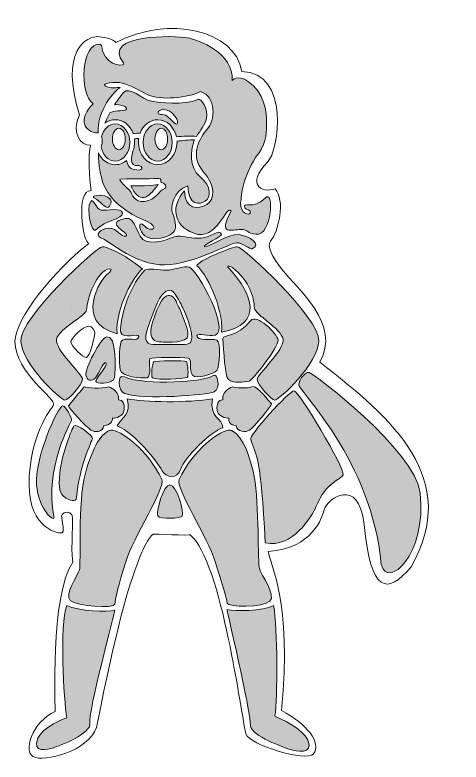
# Model space of a CAD drawing. Header units: inches. Extents: x 0.54 to 5.6, y -7.95 to -0.42.
# Drawn here: x 4.139 to 5.6, y -2.87 to -0.424 of the extents above; entities that cross this region are included whole.
import ezdxf

# ---------------------------------------------------------------- set-up
doc = ezdxf.new("R2010")
doc.units = ezdxf.units.IN
doc.header["$MEASUREMENT"] = 0
doc.layers.add('Layer 3', color=7, linetype='Continuous')

# ---------------------------------------------------------------- blocks, each defined once
blk = doc.blocks.new('block 11')
at = {"layer": 'Layer 3', "true_color": 0xffffff}
h = blk.add_hatch(color=7, dxfattribs=at)
h.dxf.hatch_style = 2
edge = h.paths.add_edge_path()
edge.add_spline(control_points=[(4.6944, -1), (4.6528, -1.0469), (4.6528, -1.1111), (4.7248, -1.1389), (4.8015, -1.1685), (4.8316, -1.0408), (4.8472, -1.0668), (4.803, -1.1493), (4.8484, -1.1267), (4.88, -1.1267), (4.9034, -1.1267), (4.9003, -1.1395), (4.9284, -1.1425), (4.9826, -1.1484), (4.9899, -0.9884), (4.9572, -1.0249), (4.9219, -1.0642), (4.8831, -1.033), (4.8918, -1.0556), (4.8936, -1.0604), (4.9124, -1.0625), (4.911, -1.072), (4.9097, -1.0816), (4.875, -1.0755), (4.8785, -1.0408), (4.882, -1.0061), (4.8831, -0.9656), (4.9284, -0.8889), (4.9601, -0.8559), (4.9635, -0.8125), (4.9635, -0.7882), (4.9635, -0.7639), (4.9653, -0.6979), (4.9201, -0.6562), (4.875, -0.6146), (4.8559, -0.6337), (4.8507, -0.6389), (4.8558, -0.5485), (4.7413, -0.506), (4.704, -0.4991), (4.6667, -0.4921), (4.4193, -0.4852), (4.4948, -0.5816), (4.5052, -0.5938), (4.4455, -0.5962), (4.4269, -0.5452), (4.4269, -0.5452), (4.4256, -0.5214), (4.4175, -0.5205), (4.3575, -0.5141), (4.3475, -0.6803), (4.3958, -0.7153), (4.3454, -0.7643), (4.3639, -0.809), (4.412, -0.8108), (4.408, -0.7378), (4.4658, -0.671), (4.4844, -0.6623), (4.4683, -0.6606), (4.4653, -0.6667), (4.441, -0.6597), (4.4167, -0.6528), (4.4523, -0.6424), (4.4814, -0.6458), (4.5104, -0.6493), (4.5347, -0.6667), (4.5747, -0.6858), (4.6146, -0.7049), (4.7083, -0.6962), (4.7465, -0.6753), (4.8003, -0.691), (4.7951, -0.7708), (4.7691, -0.7986), (4.7431, -0.8264), (4.7118, -0.8872), (4.7552, -0.9358), (4.7986, -0.9844), (4.7934, -1.0278), (4.7674, -1.0451), (4.7413, -1.0625), (4.6944, -1.0625), (4.6944, -1)], knot_values=[0, 0, 0, 0, 1, 1, 1, 2, 2, 2, 3, 3, 3, 4, 4, 4, 5, 5, 5, 6, 6, 6, 7, 7, 7, 8, 8, 8, 9, 9, 9, 10, 10, 10, 11, 11, 11, 12, 12, 12, 13, 13, 13, 14, 14, 14, 15, 15, 15, 16, 16, 16, 17, 17, 17, 18, 18, 18, 19, 19, 19, 20, 20, 20, 21, 21, 21, 22, 22, 22, 23, 23, 23, 24, 24, 24, 25, 25, 25, 26, 26, 26, 27, 27, 27, 27], degree=3, periodic=1)
h = blk.add_hatch(color=7, dxfattribs=at)
h.dxf.hatch_style = 2
edge = h.paths.add_edge_path()
edge.add_spline(control_points=[(4.4504, -0.7445), (4.4441, -0.7563), (4.4388, -0.7678), (4.4342, -0.779), (4.444, -0.7717), (4.4556, -0.7674), (4.4681, -0.7674), (4.4944, -0.7674), (4.5169, -0.7861), (4.5264, -0.8127), (4.5338, -0.8116), (4.5416, -0.8112), (4.549, -0.8118), (4.5587, -0.7857), (4.581, -0.7674), (4.607, -0.7674), (4.6367, -0.7674), (4.6614, -0.7913), (4.6682, -0.8235), (4.6876, -0.821), (4.7139, -0.8203), (4.7344, -0.822), (4.7456, -0.8037), (4.7616, -0.784), (4.7665, -0.763), (4.7734, -0.7335), (4.7483, -0.6944), (4.7396, -0.7014), (4.6875, -0.7214), (4.6154, -0.7114), (4.5868, -0.7066), (4.5556, -0.7014), (4.513, -0.6557), (4.4947, -0.6783), (4.4837, -0.6919), (4.4744, -0.7052), (4.4659, -0.7183), (4.4811, -0.7168), (4.506, -0.7233), (4.5046, -0.7315), (4.5028, -0.7422), (4.4706, -0.7342), (4.4504, -0.7445)], knot_values=[0, 0, 0, 0, 1, 1, 1, 2, 2, 2, 3, 3, 3, 4, 4, 4, 5, 5, 5, 6, 6, 6, 7, 7, 7, 8, 8, 8, 9, 9, 9, 10, 10, 10, 11, 11, 11, 12, 12, 12, 13, 13, 13, 14, 14, 14, 14], degree=3, periodic=1)
edge = h.paths.add_edge_path()
edge.add_spline(control_points=[(4.6084, -0.7419), (4.6104, -0.734), (4.6349, -0.7292), (4.6516, -0.7442), (4.6683, -0.7593), (4.6756, -0.7734), (4.671, -0.7804), (4.6664, -0.7873), (4.6506, -0.7661), (4.6376, -0.7557), (4.6246, -0.7453), (4.6049, -0.7558), (4.6084, -0.7419)], knot_values=[0, 0, 0, 0, 1, 1, 1, 2, 2, 2, 3, 3, 3, 4, 4, 4, 4], degree=3, periodic=1)
h = blk.add_hatch(color=7, dxfattribs=at)
h.dxf.hatch_style = 2
edge = h.paths.add_edge_path()
edge.add_spline(control_points=[(4.4679, -0.7813), (4.4471, -0.7813), (4.4296, -0.7983), (4.423, -0.8219), (4.4245, -0.8269), (4.4253, -0.8323), (4.4253, -0.8381), (4.4253, -0.8452), (4.424, -0.8518), (4.4219, -0.8575), (4.4273, -0.8835), (4.4458, -0.9028), (4.4679, -0.9028), (4.4942, -0.9028), (4.5156, -0.8756), (4.5156, -0.842), (4.5156, -0.8085), (4.4942, -0.7813), (4.4679, -0.7813)], knot_values=[0, 0, 0, 0, 1, 1, 1, 2, 2, 2, 3, 3, 3, 4, 4, 4, 5, 5, 5, 6, 6, 6, 6], degree=3, periodic=1)
edge = h.paths.add_edge_path()
edge.add_spline(control_points=[(4.4797, -0.8657), (4.4682, -0.8657), (4.4589, -0.8499), (4.4589, -0.8304), (4.4589, -0.8109), (4.4682, -0.7951), (4.4797, -0.7951), (4.4912, -0.7951), (4.5006, -0.8109), (4.5006, -0.8304), (4.5006, -0.8499), (4.4912, -0.8657), (4.4797, -0.8657)], knot_values=[0, 0, 0, 0, 1, 1, 1, 2, 2, 2, 3, 3, 3, 4, 4, 4, 4], degree=3, periodic=1)
h = blk.add_hatch(color=7, dxfattribs=at)
h.dxf.hatch_style = 2
edge = h.paths.add_edge_path()
edge.add_spline(control_points=[(4.6068, -0.7813), (4.5804, -0.7813), (4.559, -0.8085), (4.559, -0.842), (4.559, -0.8756), (4.5804, -0.9028), (4.6068, -0.9028), (4.6331, -0.9028), (4.6545, -0.8756), (4.6545, -0.842), (4.6545, -0.8085), (4.6331, -0.7813), (4.6068, -0.7813)], knot_values=[0, 0, 0, 0, 1, 1, 1, 2, 2, 2, 3, 3, 3, 4, 4, 4, 4], degree=3, periodic=1)
edge = h.paths.add_edge_path()
edge.add_spline(control_points=[(4.6186, -0.8657), (4.6071, -0.8657), (4.5978, -0.8499), (4.5978, -0.8304), (4.5978, -0.8109), (4.6071, -0.7951), (4.6186, -0.7951), (4.6301, -0.7951), (4.6395, -0.8109), (4.6395, -0.8304), (4.6395, -0.8499), (4.6301, -0.8657), (4.6186, -0.8657)], knot_values=[0, 0, 0, 0, 1, 1, 1, 2, 2, 2, 3, 3, 3, 4, 4, 4, 4], degree=3, periodic=1)
h = blk.add_hatch(color=7, dxfattribs=at)
h.dxf.hatch_style = 2
edge = h.paths.add_edge_path()
edge.add_spline(control_points=[(4.7457, -0.954), (4.7064, -0.9209), (4.7166, -0.8691), (4.724, -0.8426), (4.7247, -0.8399), (4.7258, -0.8333), (4.727, -0.8333), (4.727, -0.8333), (4.727, -0.8333), (4.727, -0.8333), (4.7117, -0.8333), (4.6879, -0.8358), (4.67, -0.8374), (4.67, -0.8382), (4.6702, -0.8396), (4.6702, -0.8404), (4.6702, -0.8811), (4.6419, -0.9143), (4.607, -0.9143), (4.5721, -0.9143), (4.5438, -0.8815), (4.5438, -0.8408), (4.5438, -0.8367), (4.5443, -0.8328), (4.5448, -0.8289), (4.5402, -0.8289), (4.5353, -0.8294), (4.5304, -0.8303), (4.5308, -0.8338), (4.5313, -0.8373), (4.5313, -0.841), (4.5313, -0.8429), (4.5309, -0.8448), (4.5308, -0.8468), (4.5308, -0.8484), (4.5306, -0.8503), (4.5303, -0.8525), (4.5294, -0.8591), (4.5278, -0.8655), (4.5255, -0.8715), (4.5253, -0.8719), (4.5252, -0.8723), (4.5251, -0.8727), (4.5206, -0.8874), (4.5135, -0.9199), (4.5417, -0.9175), (4.5521, -0.9167), (4.5637, -0.9288), (4.5464, -0.9324), (4.526, -0.9302), (4.5105, -0.9319), (4.5051, -0.9004), (4.4947, -0.9092), (4.482, -0.9146), (4.4681, -0.9146), (4.4442, -0.9146), (4.4237, -0.899), (4.413, -0.8763), (4.4116, -0.9177), (4.4202, -0.9518), (4.4288, -0.9757), (4.4488, -1.0312), (4.5074, -1.0726), (4.5486, -1.0897), (4.6172, -1.1181), (4.5927, -1.1284), (4.5797, -1.1258), (4.5666, -1.1232), (4.5503, -1.0965), (4.5486, -1.1146), (4.5471, -1.13), (4.5619, -1.1563), (4.5932, -1.1571), (4.6244, -1.1579), (4.6545, -1.1441), (4.6623, -1.1311), (4.6701, -1.1181), (4.6628, -1.0929), (4.6554, -1.0738), (4.6479, -1.0547), (4.6562, -0.9991), (4.7057, -0.9835), (4.7083, -1.0521), (4.7448, -1.0451), (4.7627, -1.0339), (4.7807, -1.0226), (4.785, -0.9871), (4.7457, -0.954)], knot_values=[0, 0, 0, 0, 1, 1, 1, 2, 2, 2, 3, 3, 3, 4, 4, 4, 5, 5, 5, 6, 6, 6, 7, 7, 7, 8, 8, 8, 9, 9, 9, 10, 10, 10, 11, 11, 11, 12, 12, 12, 13, 13, 13, 14, 14, 14, 15, 15, 15, 16, 16, 16, 17, 17, 17, 18, 18, 18, 19, 19, 19, 20, 20, 20, 21, 21, 21, 22, 22, 22, 23, 23, 23, 24, 24, 24, 25, 25, 25, 26, 26, 26, 27, 27, 27, 28, 28, 28, 29, 29, 29, 29], degree=3, periodic=1)
edge = h.paths.add_edge_path()
edge.add_spline(control_points=[(4.6262, -0.9943), (4.6134, -0.9978), (4.6001, -1.0302), (4.5648, -1.0347), (4.5295, -1.0392), (4.5238, -1.0111), (4.5169, -1.0018), (4.51, -0.9926), (4.4733, -0.9621), (4.4848, -0.9618), (4.537, -0.9606), (4.5986, -0.9603), (4.6111, -0.9603), (4.6236, -0.9603), (4.61, -0.9699), (4.6227, -0.9745), (4.6354, -0.9792), (4.6389, -0.9908), (4.6262, -0.9943)], knot_values=[0, 0, 0, 0, 1, 1, 1, 2, 2, 2, 3, 3, 3, 4, 4, 4, 5, 5, 5, 6, 6, 6, 6], degree=3, periodic=1)
h = blk.add_hatch(color=7, dxfattribs=at)
h.dxf.hatch_style = 2
edge = h.paths.add_edge_path()
edge.add_spline(control_points=[(4.5187, -0.9836), (4.5187, -0.9836), (4.5677, -0.9854), (4.6087, -0.9792), (4.5729, -1.0297), (4.5472, -1.0414), (4.5187, -0.9836)], knot_values=[0, 0, 0, 0, 1, 1, 1, 2, 2, 2, 2], degree=3, periodic=1)
h = blk.add_hatch(color=7, dxfattribs=at)
h.dxf.hatch_style = 2
edge = h.paths.add_edge_path()
edge.add_spline(control_points=[(4.3877, -1.0347), (4.3958, -1.022), (4.4068, -1.0625), (4.4219, -1.0637), (4.4369, -1.0648), (4.4908, -1.0544), (4.4913, -1.0718), (4.492, -1.0949), (4.4371, -1.0943), (4.4028, -1.1291), (4.393, -1.139), (4.37, -1.0625), (4.3877, -1.0347)], knot_values=[0, 0, 0, 0, 1, 1, 1, 2, 2, 2, 3, 3, 3, 4, 4, 4, 4], degree=3, periodic=1)
h = blk.add_hatch(color=7, dxfattribs=at)
h.dxf.hatch_style = 2
edge = h.paths.add_edge_path()
edge.add_spline(control_points=[(4.4002, -1.0243), (4.4201, -1.0334), (4.4347, -1.0599), (4.4457, -1.0539), (4.4472, -1.0531), (4.4659, -1.033), (4.4427, -1.0208), (4.419, -1.0084), (4.385, -1.0174), (4.4002, -1.0243)], knot_values=[0, 0, 0, 0, 1, 1, 1, 2, 2, 2, 3, 3, 3, 3], degree=3, periodic=1)
h = blk.add_hatch(color=7, dxfattribs=at)
h.dxf.hatch_style = 2
edge = h.paths.add_edge_path()
edge.add_spline(control_points=[(4.9167, -1.1898), (4.9084, -1.1934), (4.8854, -1.169), (4.8646, -1.1701), (4.8438, -1.1713), (4.702, -1.2512), (4.6123, -1.2419), (4.5142, -1.2318), (4.4505, -1.1632), (4.4197, -1.1539), (4.4005, -1.1435), (4.4201, -1.1238), (4.4468, -1.1227), (4.4734, -1.1215), (4.4896, -1.1551), (4.5023, -1.1482), (4.5201, -1.1385), (4.4259, -1.1065), (4.5, -1.0903), (4.537, -1.0822), (4.5364, -1.1562), (4.5694, -1.1653), (4.6157, -1.1781), (4.6597, -1.1447), (4.6817, -1.1482), (4.7037, -1.1516), (4.7153, -1.1563), (4.7488, -1.1551), (4.7824, -1.1539), (4.8067, -1.1215), (4.8163, -1.1435), (4.8185, -1.1487), (4.75, -1.1788), (4.7604, -1.1832), (4.7708, -1.1875), (4.838, -1.14), (4.8727, -1.1435), (4.9074, -1.147), (4.9491, -1.1759), (4.9167, -1.1898)], knot_values=[0, 0, 0, 0, 1, 1, 1, 2, 2, 2, 3, 3, 3, 4, 4, 4, 5, 5, 5, 6, 6, 6, 7, 7, 7, 8, 8, 8, 9, 9, 9, 10, 10, 10, 11, 11, 11, 12, 12, 12, 13, 13, 13, 13], degree=3, periodic=1)
h = blk.add_hatch(color=7, dxfattribs=at)
h.dxf.hatch_style = 2
edge = h.paths.add_edge_path()
edge.add_spline(control_points=[(4.303, -1.6858), (4.3125, -1.6864), (4.3602, -1.6345), (4.3611, -1.6181), (4.362, -1.6016), (4.27, -1.5217), (4.276, -1.4861), (4.2821, -1.4505), (4.3731, -1.4106), (4.3741, -1.3898), (4.3759, -1.3559), (4.4063, -1.2595), (4.4505, -1.2552), (4.4583, -1.2559), (4.454, -1.2656), (4.4444, -1.2708), (4.4184, -1.2882), (4.3323, -1.4314), (4.4738, -1.4679), (4.468, -1.3837), (4.5312, -1.2734), (4.5573, -1.2561), (4.5139, -1.2183), (4.4462, -1.184), (4.4262, -1.1832), (4.4062, -1.1823), (4.1568, -1.4161), (4.1589, -1.4913), (4.1609, -1.5665), (4.2899, -1.6849), (4.303, -1.6858)], knot_values=[0, 0, 0, 0, 1, 1, 1, 2, 2, 2, 3, 3, 3, 4, 4, 4, 5, 5, 5, 6, 6, 6, 7, 7, 7, 8, 8, 8, 9, 9, 9, 10, 10, 10, 10], degree=3, periodic=1)
h = blk.add_hatch(color=7, dxfattribs=at)
h.dxf.hatch_style = 2
edge = h.paths.add_edge_path()
edge.add_spline(control_points=[(4.9904, -1.6858), (4.9809, -1.6864), (4.9331, -1.6345), (4.9323, -1.6181), (4.9314, -1.6016), (5.0234, -1.5217), (5.0173, -1.4861), (5.0113, -1.4505), (4.9247, -1.4054), (4.9236, -1.3845), (4.9219, -1.3507), (4.9097, -1.2957), (4.8513, -1.2517), (4.8404, -1.2441), (4.8277, -1.2439), (4.8429, -1.2569), (4.9167, -1.3368), (4.9552, -1.4375), (4.8163, -1.4627), (4.8221, -1.3785), (4.7613, -1.263), (4.7352, -1.2457), (4.7352, -1.2309), (4.8472, -1.184), (4.8672, -1.1832), (4.8871, -1.1823), (5.1366, -1.4161), (5.1345, -1.4913), (5.1325, -1.5665), (5.0035, -1.6849), (4.9904, -1.6858)], knot_values=[0, 0, 0, 0, 1, 1, 1, 2, 2, 2, 3, 3, 3, 4, 4, 4, 5, 5, 5, 6, 6, 6, 7, 7, 7, 8, 8, 8, 9, 9, 9, 10, 10, 10, 10], degree=3, periodic=1)
h = blk.add_hatch(color=7, dxfattribs=at)
h.dxf.hatch_style = 2
edge = h.paths.add_edge_path()
edge.add_spline(control_points=[(4.801, -1.4887), (4.7834, -1.4819), (4.7352, -1.4947), (4.7352, -1.474), (4.7352, -1.4644), (4.7753, -1.4788), (4.7951, -1.4722), (4.8438, -1.456), (4.7393, -1.261), (4.7101, -1.25), (4.6962, -1.2448), (4.6516, -1.2606), (4.6372, -1.2604), (4.6097, -1.2601), (4.5742, -1.2514), (4.5651, -1.2604), (4.5043, -1.3203), (4.48, -1.4415), (4.4861, -1.4636), (4.4922, -1.4861), (4.546, -1.4653), (4.5451, -1.4766), (4.5436, -1.4963), (4.5103, -1.4786), (4.4913, -1.4887), (4.4809, -1.4943), (4.4789, -1.5625), (4.4842, -1.5859), (4.4894, -1.6093), (4.5526, -1.6144), (4.5709, -1.6118), (4.5891, -1.6092), (4.5755, -1.5564), (4.5816, -1.5503), (4.5877, -1.5443), (4.6884, -1.5443), (4.7066, -1.5477), (4.7205, -1.5504), (4.7092, -1.5885), (4.7205, -1.6035), (4.7318, -1.6184), (4.7923, -1.599), (4.801, -1.5885), (4.8096, -1.5781), (4.8143, -1.4939), (4.801, -1.4887)], knot_values=[0, 0, 0, 0, 1, 1, 1, 2, 2, 2, 3, 3, 3, 4, 4, 4, 5, 5, 5, 6, 6, 6, 7, 7, 7, 8, 8, 8, 9, 9, 9, 10, 10, 10, 11, 11, 11, 12, 12, 12, 13, 13, 13, 14, 14, 14, 15, 15, 15, 15], degree=3, periodic=1)
edge = h.paths.add_edge_path()
edge.add_spline(control_points=[(4.7157, -1.4942), (4.7103, -1.5054), (4.6923, -1.5035), (4.6368, -1.5035), (4.606, -1.5035), (4.5838, -1.5049), (4.5761, -1.4988), (4.5585, -1.4849), (4.5717, -1.4578), (4.5883, -1.4098), (4.6122, -1.3409), (4.6314, -1.3252), (4.6471, -1.3252), (4.6609, -1.3252), (4.6803, -1.3657), (4.6863, -1.3773), (4.6907, -1.386), (4.7292, -1.4664), (4.7157, -1.4942)], knot_values=[0, 0, 0, 0, 1, 1, 1, 2, 2, 2, 3, 3, 3, 4, 4, 4, 5, 5, 5, 6, 6, 6, 6], degree=3, periodic=1)
h = blk.add_hatch(color=7, dxfattribs=at)
h.dxf.hatch_style = 2
edge = h.paths.add_edge_path()
edge.add_spline(control_points=[(4.6368, -1.4955), (4.6059, -1.4955), (4.5998, -1.4925), (4.5946, -1.4884), (4.5828, -1.4791), (4.5785, -1.4626), (4.5959, -1.4124), (4.6199, -1.3432), (4.6358, -1.3432), (4.6453, -1.3432), (4.662, -1.3432), (4.6677, -1.3644), (4.676, -1.3808), (4.6764, -1.3816), (4.7177, -1.4683), (4.703, -1.4811), (4.697, -1.4862), (4.6926, -1.4955), (4.6368, -1.4955)], knot_values=[0, 0, 0, 0, 1, 1, 1, 2, 2, 2, 3, 3, 3, 4, 4, 4, 5, 5, 5, 6, 6, 6, 6], degree=3, periodic=1)
h = blk.add_hatch(color=7, dxfattribs=at)
h.dxf.hatch_style = 2
edge = h.paths.add_edge_path()
edge.add_spline(control_points=[(4.8203, -1.4835), (4.8196, -1.4704), (4.8672, -1.4818), (4.911, -1.4253), (4.9303, -1.4005), (4.9984, -1.4669), (5.0009, -1.4887), (5.0037, -1.5124), (4.9156, -1.6213), (4.9065, -1.6232), (4.8861, -1.6273), (4.8565, -1.631), (4.8385, -1.6181), (4.8277, -1.6102), (4.8223, -1.5217), (4.8203, -1.4835)], knot_values=[0, 0, 0, 0, 1, 1, 1, 2, 2, 2, 3, 3, 3, 4, 4, 4, 5, 5, 5, 5], degree=3, periodic=1)
h = blk.add_hatch(color=7, dxfattribs=at)
h.dxf.hatch_style = 2
edge = h.paths.add_edge_path()
edge.add_spline(control_points=[(4.4398, -1.478), (4.4728, -1.4711), (4.4702, -1.5889), (4.465, -1.6124), (4.4609, -1.631), (4.4179, -1.6325), (4.4063, -1.627), (4.3947, -1.6215), (4.4467, -1.5729), (4.4375, -1.5637), (4.4283, -1.5544), (4.412, -1.6096), (4.3982, -1.6167), (4.3843, -1.6238), (4.3762, -1.6198), (4.3715, -1.6035), (4.3669, -1.5872), (4.4191, -1.4824), (4.4398, -1.478)], knot_values=[0, 0, 0, 0, 1, 1, 1, 2, 2, 2, 3, 3, 3, 4, 4, 4, 5, 5, 5, 6, 6, 6, 6], degree=3, periodic=1)
h = blk.add_hatch(color=7, dxfattribs=at)
h.dxf.hatch_style = 2
edge = h.paths.add_edge_path()
edge.add_spline(control_points=[(4.5895, -1.6124), (4.6076, -1.6204), (4.6903, -1.6159), (4.7034, -1.6107), (4.7088, -1.6076), (4.7055, -1.5634), (4.7007, -1.5589), (4.6957, -1.5543), (4.5981, -1.5564), (4.5938, -1.5599), (4.5894, -1.5634), (4.5846, -1.6089), (4.5895, -1.6124)], knot_values=[0, 0, 0, 0, 1, 1, 1, 2, 2, 2, 3, 3, 3, 4, 4, 4, 4], degree=3, periodic=1)
h = blk.add_hatch(color=7, dxfattribs=at)
h.dxf.hatch_style = 2
edge = h.paths.add_edge_path()
edge.add_spline(control_points=[(4.4977, -1.6094), (4.5703, -1.6382), (4.7602, -1.6259), (4.7882, -1.605), (4.8035, -1.5937), (4.8142, -1.6476), (4.7917, -1.658), (4.7691, -1.6684), (4.5622, -1.6858), (4.4977, -1.6632), (4.4751, -1.6557), (4.474, -1.5955), (4.4977, -1.6094)], knot_values=[0, 0, 0, 0, 1, 1, 1, 2, 2, 2, 3, 3, 3, 4, 4, 4, 4], degree=3, periodic=1)
h = blk.add_hatch(color=7, dxfattribs=at)
h.dxf.hatch_style = 2
edge = h.paths.add_edge_path()
edge.add_spline(control_points=[(5.0686, -1.6328), (5.0729, -1.6128), (5.0911, -1.5938), (5.1024, -1.5946), (5.1137, -1.5955), (5.4504, -1.8489), (5.4661, -1.9896), (5.4889, -2.1927), (5.3587, -2.3059), (5.3385, -2.2231), (5.309, -1.8811), (5.0642, -1.6528), (5.0686, -1.6328)], knot_values=[0, 0, 0, 0, 1, 1, 1, 2, 2, 2, 3, 3, 3, 4, 4, 4, 4], degree=3, periodic=1)
h = blk.add_hatch(color=7, dxfattribs=at)
h.dxf.hatch_style = 2
edge = h.paths.add_edge_path()
edge.add_spline(control_points=[(4.3149, -1.704), (4.3149, -1.7118), (4.3748, -1.7739), (4.3877, -1.7834), (4.4006, -1.7928), (4.4282, -1.7899), (4.4306, -1.7689), (4.4509, -1.7666), (4.4607, -1.7554), (4.4584, -1.7431), (4.471, -1.7471), (4.4937, -1.7352), (4.496, -1.724), (4.5035, -1.6875), (4.484, -1.684), (4.4783, -1.684), (4.4824, -1.663), (4.46, -1.6451), (4.4472, -1.6416), (4.4225, -1.6481), (4.3762, -1.6462), (4.3669, -1.6416), (4.3657, -1.6416), (4.3149, -1.704), (4.3149, -1.704)], knot_values=[0, 0, 0, 0, 1, 1, 1, 2, 2, 2, 3, 3, 3, 4, 4, 4, 5, 5, 5, 6, 6, 6, 7, 7, 7, 8, 8, 8, 8], degree=3, periodic=1)
h = blk.add_hatch(color=7, dxfattribs=at)
h.dxf.hatch_style = 2
edge = h.paths.add_edge_path()
edge.add_spline(control_points=[(4.9793, -1.697), (4.9793, -1.7049), (4.9209, -1.7739), (4.908, -1.7834), (4.8951, -1.7928), (4.8669, -1.789), (4.8634, -1.7689), (4.8431, -1.7666), (4.838, -1.7554), (4.8403, -1.7431), (4.8277, -1.7471), (4.805, -1.7352), (4.8027, -1.724), (4.7951, -1.6875), (4.8147, -1.684), (4.8203, -1.684), (4.8163, -1.663), (4.8387, -1.6451), (4.8514, -1.6416), (4.8762, -1.6481), (4.9108, -1.6451), (4.9201, -1.6404), (4.9317, -1.6404), (4.9732, -1.6894), (4.9793, -1.697)], knot_values=[0, 0, 0, 0, 1, 1, 1, 2, 2, 2, 3, 3, 3, 4, 4, 4, 5, 5, 5, 6, 6, 6, 7, 7, 7, 8, 8, 8, 8], degree=3, periodic=1)
h = blk.add_hatch(color=7, dxfattribs=at)
h.dxf.hatch_style = 2
edge = h.paths.add_edge_path()
edge.add_spline(control_points=[(4.9115, -1.8151), (4.9026, -1.8011), (5.0382, -1.6554), (5.053, -1.6545), (5.0677, -1.6536), (5.2216, -1.9106), (5.2138, -1.9297), (5.206, -1.9488), (5.1606, -1.9479), (5.125, -2.0347), (5.1126, -2.065), (5.0469, -2.1727), (4.9592, -2.1519), (4.9444, -1.8698), (4.9314, -1.8707), (4.9115, -1.8151)], knot_values=[0, 0, 0, 0, 1, 1, 1, 2, 2, 2, 3, 3, 3, 4, 4, 4, 5, 5, 5, 5], degree=3, periodic=1)
h = blk.add_hatch(color=7, dxfattribs=at)
h.dxf.hatch_style = 2
edge = h.paths.add_edge_path()
edge.add_spline(control_points=[(4.474, -1.7695), (4.4888, -1.7402), (4.522, -1.7338), (4.5069, -1.6806), (4.5613, -1.693), (4.7095, -1.6944), (4.7859, -1.6806), (4.7755, -1.7465), (4.8203, -1.7436), (4.8203, -1.7758), (4.7844, -1.7855), (4.6935, -1.8718), (4.6814, -1.9135), (4.671, -1.9439), (4.6348, -1.9406), (4.6214, -1.9162), (4.6062, -1.8886), (4.5347, -1.7947), (4.474, -1.7695)], knot_values=[0, 0, 0, 0, 1, 1, 1, 2, 2, 2, 3, 3, 3, 4, 4, 4, 5, 5, 5, 6, 6, 6, 6], degree=3, periodic=1)
h = blk.add_hatch(color=7, dxfattribs=at)
h.dxf.hatch_style = 2
edge = h.paths.add_edge_path()
edge.add_spline(control_points=[(4.296, -1.704), (4.3046, -1.7026), (4.3273, -1.7457), (4.3247, -1.7517), (4.322, -1.7578), (4.236, -1.9062), (4.2672, -2.066), (4.2733, -2.0903), (4.2171, -2.048), (4.2101, -1.9624), (4.2031, -1.8768), (4.2795, -1.7066), (4.296, -1.704)], knot_values=[0, 0, 0, 0, 1, 1, 1, 2, 2, 2, 3, 3, 3, 4, 4, 4, 4], degree=3, periodic=1)
h = blk.add_hatch(color=7, dxfattribs=at)
h.dxf.hatch_style = 2
edge = h.paths.add_edge_path()
edge.add_spline(control_points=[(4.3316, -1.7708), (4.3389, -1.7595), (4.395, -1.8012), (4.3932, -1.8108), (4.3915, -1.8203), (4.3493, -1.9016), (4.3415, -2.0041), (4.3406, -2.0207), (4.3151, -2.013), (4.3064, -2.0061), (4.2977, -1.9991), (4.2846, -1.9922), (4.2846, -1.9575), (4.2845, -1.8681), (4.3316, -1.7708), (4.3316, -1.7708)], knot_values=[0, 0, 0, 0, 1, 1, 1, 2, 2, 2, 3, 3, 3, 4, 4, 4, 5, 5, 5, 5], degree=3, periodic=1)
h = blk.add_hatch(color=7, dxfattribs=at)
h.dxf.hatch_style = 2
edge = h.paths.add_edge_path()
edge.add_spline(control_points=[(4.4537, -1.7836), (4.4815, -1.7789), (4.5775, -1.8495), (4.6204, -1.9456), (4.6331, -1.9711), (4.5266, -2.1354), (4.5023, -2.2141), (4.478, -2.2928), (4.4677, -2.338), (4.4665, -2.353), (4.4653, -2.3681), (4.3412, -2.3611), (4.3204, -2.3414), (4.2995, -2.3218), (4.3449, -2.2593), (4.3507, -2.2407), (4.3565, -2.2222), (4.3449, -2.0197), (4.3692, -1.9282), (4.3935, -1.8368), (4.4259, -1.7882), (4.4537, -1.7836)], knot_values=[0, 0, 0, 0, 1, 1, 1, 2, 2, 2, 3, 3, 3, 4, 4, 4, 5, 5, 5, 6, 6, 6, 7, 7, 7, 7], degree=3, periodic=1)
h = blk.add_hatch(color=7, dxfattribs=at)
h.dxf.hatch_style = 2
edge = h.paths.add_edge_path()
edge.add_spline(control_points=[(4.8437, -1.7836), (4.816, -1.7789), (4.7199, -1.8495), (4.6771, -1.9456), (4.6643, -1.9711), (4.7708, -2.1354), (4.7951, -2.2141), (4.8194, -2.2928), (4.8331, -2.3345), (4.8343, -2.3495), (4.8355, -2.3646), (4.9534, -2.3634), (4.9742, -2.3438), (4.9951, -2.3241), (4.9456, -2.2558), (4.9398, -2.2373), (4.934, -2.2187), (4.9398, -2.0266), (4.9225, -1.9352), (4.9048, -1.8422), (4.8715, -1.7882), (4.8437, -1.7836)], knot_values=[0, 0, 0, 0, 1, 1, 1, 2, 2, 2, 3, 3, 3, 4, 4, 4, 5, 5, 5, 6, 6, 6, 7, 7, 7, 7], degree=3, periodic=1)
h = blk.add_hatch(color=7, dxfattribs=at)
h.dxf.hatch_style = 2
edge = h.paths.add_edge_path()
edge.add_spline(control_points=[(4.6462, -1.9624), (4.6699, -1.9624), (4.6937, -2.0552), (4.6869, -2.0648), (4.6817, -2.0723), (4.6154, -2.0769), (4.6076, -2.0642), (4.5998, -2.0516), (4.6265, -1.9624), (4.6462, -1.9624)], knot_values=[0, 0, 0, 0, 1, 1, 1, 2, 2, 2, 3, 3, 3, 3], degree=3, periodic=1)
h = blk.add_hatch(color=7, dxfattribs=at)
h.dxf.hatch_style = 2
edge = h.paths.add_edge_path()
edge.add_spline(control_points=[(4.3099, -2.3576), (4.3461, -2.3766), (4.4439, -2.3796), (4.4664, -2.3727), (4.4682, -2.3744), (4.3777, -2.7092), (4.3845, -2.7431), (4.3912, -2.7771), (4.283, -2.8177), (4.2656, -2.8229), (4.2483, -2.8281), (4.1923, -2.8431), (4.2144, -2.7917), (4.2303, -2.7546), (4.3038, -2.7257), (4.309, -2.7257), (4.3003, -2.6667), (4.2838, -2.4219), (4.3099, -2.3576)], knot_values=[0, 0, 0, 0, 1, 1, 1, 2, 2, 2, 3, 3, 3, 4, 4, 4, 5, 5, 5, 6, 6, 6, 6], degree=3, periodic=1)
h = blk.add_hatch(color=7, dxfattribs=at)
h.dxf.hatch_style = 2
edge = h.paths.add_edge_path()
edge.add_spline(control_points=[(4.9865, -2.3576), (4.9503, -2.3766), (4.8569, -2.3773), (4.8343, -2.3704), (4.8326, -2.3721), (4.9097, -2.6956), (4.9109, -2.7512), (4.912, -2.7836), (5.0232, -2.8238), (5.0405, -2.829), (5.0579, -2.8342), (5.1205, -2.8489), (5.0984, -2.7974), (5.0825, -2.7604), (5.0058, -2.7267), (4.9907, -2.7199), (4.9994, -2.6609), (5.0001, -2.4331), (4.9865, -2.3576)], knot_values=[0, 0, 0, 0, 1, 1, 1, 2, 2, 2, 3, 3, 3, 4, 4, 4, 5, 5, 5, 6, 6, 6, 6], degree=3, periodic=1)
at = {"layer": 'Layer 3', "lineweight": 0}
blk.add_lwpolyline([(4.3249, -1.3898), (4.3249, -1.3898)], dxfattribs=at)
for points, knots in [([(5.1372, -1.5613), (5.2089, -1.4363), (5.0654, -1.3229), (5.0133, -1.2569), (4.9824, -1.2178), (4.9625, -1.1799), (4.976, -1.1649), (5.0023, -1.1356), (5.0261, -1.0289), (4.9913, -0.9942), (4.9455, -1.0081), (4.8964, -0.9803), (4.9659, -0.9062), (5.0052, -0.8692), (5.04, -0.6123), (4.8825, -0.6099), (4.8606, -0.4731), (4.6427, -0.4245), (4.4699, -0.5148), (4.4699, -0.5148), (4.4625, -0.5003), (4.4161, -0.4957), (4.3707, -0.4911), (4.2859, -0.5451), (4.3504, -0.7517), (4.3243, -0.8081), (4.3525, -0.853), (4.3872, -0.8507), (4.3779, -0.8785), (4.3836, -0.9609), (4.3892, -0.9991), (4.3357, -0.9978), (4.3633, -1.1727), (4.3814, -1.1727), (4.2659, -1.2613), (4.1395, -1.4224), (4.1395, -1.4919), (4.1395, -1.5978), (4.2772, -1.6805), (4.2659, -1.7017), (4.2564, -1.7158), (4.1861, -1.8012), (4.1856, -1.9618), (4.1852, -2.1076), (4.2874, -2.1252), (4.2943, -2.1192), (4.3047, -2.1102), (4.2868, -2.0683), (4.294, -2.0593), (4.3012, -2.0503), (4.3192, -2.0498), (4.3258, -2.0605), (4.3325, -2.0712), (4.3218, -2.1644), (4.3287, -2.2153), (4.2547, -2.3241), (4.2714, -2.7025), (4.2714, -2.7049), (4.1997, -2.7326), (4.158, -2.8438), (4.2066, -2.8553), (4.2552, -2.8669), (4.3987, -2.8252), (4.4103, -2.7419), (4.5237, -2.147), (4.5932, -2.1238), (4.5932, -2.1238), (4.5932, -2.1238), (4.7136, -2.1285), (4.7136, -2.1262), (4.8177, -2.2141), (4.8805, -2.722), (4.8958, -2.7779), (4.9057, -2.8142), (5.0949, -2.87), (5.1163, -2.8438), (5.1461, -2.8073), (5.0932, -2.7439), (5.0125, -2.7014), (5.0463, -2.3379), (4.9756, -2.2268), (4.9687, -2.1805), (5.1134, -2.1713), (5.1459, -2.0694), (5.1528, -2.0416), (5.1602, -2.0119), (5.2657, -1.9305), (5.2824, -2.0926), (5.3056, -2.3171), (5.3565, -2.3241), (5.4369, -2.2309), (5.6001, -1.9427), (5.3794, -1.7471), (5.1372, -1.5613)], [0, 0, 0, 0, 1, 1, 1, 2, 2, 2, 3, 3, 3, 4, 4, 4, 5, 5, 5, 6, 6, 6, 7, 7, 7, 8, 8, 8, 9, 9, 9, 10, 10, 10, 11, 11, 11, 12, 12, 12, 13, 13, 13, 14, 14, 14, 15, 15, 15, 16, 16, 16, 17, 17, 17, 18, 18, 18, 19, 19, 19, 20, 20, 20, 21, 21, 21, 22, 22, 22, 23, 23, 23, 24, 24, 24, 25, 25, 25, 26, 26, 26, 27, 27, 27, 28, 28, 28, 29, 29, 29, 30, 30, 30, 31, 31, 31, 31]), ([(4.6944, -1), (4.6528, -1.0469), (4.6528, -1.1111), (4.7248, -1.1389), (4.8015, -1.1685), (4.8316, -1.0408), (4.8472, -1.0668), (4.803, -1.1493), (4.8484, -1.1267), (4.88, -1.1267), (4.9034, -1.1267), (4.9003, -1.1395), (4.9284, -1.1425), (4.9826, -1.1484), (4.9899, -0.9884), (4.9572, -1.0249), (4.9219, -1.0642), (4.8831, -1.033), (4.8918, -1.0556), (4.8936, -1.0604), (4.9124, -1.0625), (4.911, -1.072), (4.9097, -1.0816), (4.875, -1.0755), (4.8785, -1.0408), (4.882, -1.0061), (4.8831, -0.9656), (4.9284, -0.8889), (4.9601, -0.8559), (4.9635, -0.8125), (4.9635, -0.7882), (4.9635, -0.7639), (4.9653, -0.6979), (4.9201, -0.6562), (4.875, -0.6146), (4.8559, -0.6337), (4.8507, -0.6389), (4.8558, -0.5485), (4.7413, -0.506), (4.704, -0.4991), (4.6667, -0.4921), (4.4193, -0.4852), (4.4948, -0.5816), (4.5052, -0.5938), (4.4455, -0.5962), (4.4269, -0.5452), (4.4269, -0.5452), (4.4256, -0.5214), (4.4175, -0.5205), (4.3575, -0.5141), (4.3475, -0.6803), (4.3958, -0.7153), (4.3454, -0.7643), (4.3639, -0.809), (4.412, -0.8108), (4.408, -0.7378), (4.4658, -0.671), (4.4844, -0.6623), (4.4683, -0.6606), (4.4653, -0.6667), (4.441, -0.6597), (4.4167, -0.6528), (4.4523, -0.6424), (4.4814, -0.6458), (4.5104, -0.6493), (4.5347, -0.6667), (4.5747, -0.6858), (4.6146, -0.7049), (4.7083, -0.6962), (4.7465, -0.6753), (4.8003, -0.691), (4.7951, -0.7708), (4.7691, -0.7986), (4.7431, -0.8264), (4.7118, -0.8872), (4.7552, -0.9358), (4.7986, -0.9844), (4.7934, -1.0278), (4.7674, -1.0451), (4.7413, -1.0625), (4.6944, -1.0625), (4.6944, -1)], [0, 0, 0, 0, 1, 1, 1, 2, 2, 2, 3, 3, 3, 4, 4, 4, 5, 5, 5, 6, 6, 6, 7, 7, 7, 8, 8, 8, 9, 9, 9, 10, 10, 10, 11, 11, 11, 12, 12, 12, 13, 13, 13, 14, 14, 14, 15, 15, 15, 16, 16, 16, 17, 17, 17, 18, 18, 18, 19, 19, 19, 20, 20, 20, 21, 21, 21, 22, 22, 22, 23, 23, 23, 24, 24, 24, 25, 25, 25, 26, 26, 26, 27, 27, 27, 27]), ([(4.4504, -0.7445), (4.4441, -0.7563), (4.4388, -0.7678), (4.4342, -0.779), (4.444, -0.7717), (4.4556, -0.7674), (4.4681, -0.7674), (4.4944, -0.7674), (4.5169, -0.7861), (4.5264, -0.8127), (4.5338, -0.8116), (4.5416, -0.8112), (4.549, -0.8118), (4.5587, -0.7857), (4.581, -0.7674), (4.607, -0.7674), (4.6367, -0.7674), (4.6614, -0.7913), (4.6682, -0.8235), (4.6876, -0.821), (4.7139, -0.8203), (4.7344, -0.822), (4.7456, -0.8037), (4.7616, -0.784), (4.7665, -0.763), (4.7734, -0.7335), (4.7483, -0.6944), (4.7396, -0.7014), (4.6875, -0.7214), (4.6154, -0.7114), (4.5868, -0.7066), (4.5556, -0.7014), (4.513, -0.6557), (4.4947, -0.6783), (4.4837, -0.6919), (4.4744, -0.7052), (4.4659, -0.7183), (4.4811, -0.7168), (4.506, -0.7233), (4.5046, -0.7315), (4.5028, -0.7422), (4.4706, -0.7342), (4.4504, -0.7445)], [0, 0, 0, 0, 1, 1, 1, 2, 2, 2, 3, 3, 3, 4, 4, 4, 5, 5, 5, 6, 6, 6, 7, 7, 7, 8, 8, 8, 9, 9, 9, 10, 10, 10, 11, 11, 11, 12, 12, 12, 13, 13, 13, 14, 14, 14, 14]), ([(4.6084, -0.7419), (4.6104, -0.734), (4.6349, -0.7292), (4.6516, -0.7442), (4.6683, -0.7593), (4.6756, -0.7734), (4.671, -0.7804), (4.6664, -0.7873), (4.6506, -0.7661), (4.6376, -0.7557), (4.6246, -0.7453), (4.6049, -0.7558), (4.6084, -0.7419)], [0, 0, 0, 0, 1, 1, 1, 2, 2, 2, 3, 3, 3, 4, 4, 4, 4]), ([(4.4679, -0.7813), (4.4471, -0.7813), (4.4296, -0.7983), (4.423, -0.8219), (4.4245, -0.8269), (4.4253, -0.8323), (4.4253, -0.8381), (4.4253, -0.8452), (4.424, -0.8518), (4.4219, -0.8575), (4.4273, -0.8835), (4.4458, -0.9028), (4.4679, -0.9028), (4.4942, -0.9028), (4.5156, -0.8756), (4.5156, -0.842), (4.5156, -0.8085), (4.4942, -0.7813), (4.4679, -0.7813)], [0, 0, 0, 0, 1, 1, 1, 2, 2, 2, 3, 3, 3, 4, 4, 4, 5, 5, 5, 6, 6, 6, 6]), ([(4.6068, -0.7813), (4.5804, -0.7813), (4.559, -0.8085), (4.559, -0.842), (4.559, -0.8756), (4.5804, -0.9028), (4.6068, -0.9028), (4.6331, -0.9028), (4.6545, -0.8756), (4.6545, -0.842), (4.6545, -0.8085), (4.6331, -0.7813), (4.6068, -0.7813)], [0, 0, 0, 0, 1, 1, 1, 2, 2, 2, 3, 3, 3, 4, 4, 4, 4]), ([(4.4797, -0.8657), (4.4682, -0.8657), (4.4589, -0.8499), (4.4589, -0.8304), (4.4589, -0.8109), (4.4682, -0.7951), (4.4797, -0.7951), (4.4912, -0.7951), (4.5006, -0.8109), (4.5006, -0.8304), (4.5006, -0.8499), (4.4912, -0.8657), (4.4797, -0.8657)], [0, 0, 0, 0, 1, 1, 1, 2, 2, 2, 3, 3, 3, 4, 4, 4, 4]), ([(4.6186, -0.8657), (4.6071, -0.8657), (4.5978, -0.8499), (4.5978, -0.8304), (4.5978, -0.8109), (4.6071, -0.7951), (4.6186, -0.7951), (4.6301, -0.7951), (4.6395, -0.8109), (4.6395, -0.8304), (4.6395, -0.8499), (4.6301, -0.8657), (4.6186, -0.8657)], [0, 0, 0, 0, 1, 1, 1, 2, 2, 2, 3, 3, 3, 4, 4, 4, 4]), ([(4.7457, -0.954), (4.7064, -0.9209), (4.7166, -0.8691), (4.724, -0.8426), (4.7247, -0.8399), (4.7258, -0.8333), (4.727, -0.8333), (4.727, -0.8333), (4.727, -0.8333), (4.727, -0.8333), (4.7117, -0.8333), (4.6879, -0.8358), (4.67, -0.8374), (4.67, -0.8382), (4.6702, -0.8396), (4.6702, -0.8404), (4.6702, -0.8811), (4.6419, -0.9143), (4.607, -0.9143), (4.5721, -0.9143), (4.5438, -0.8815), (4.5438, -0.8408), (4.5438, -0.8367), (4.5443, -0.8328), (4.5448, -0.8289), (4.5402, -0.8289), (4.5353, -0.8294), (4.5304, -0.8303), (4.5308, -0.8338), (4.5313, -0.8373), (4.5313, -0.841), (4.5313, -0.8429), (4.5309, -0.8448), (4.5308, -0.8468), (4.5308, -0.8484), (4.5306, -0.8503), (4.5303, -0.8525), (4.5294, -0.8591), (4.5278, -0.8655), (4.5255, -0.8715), (4.5253, -0.8719), (4.5252, -0.8723), (4.5251, -0.8727), (4.5206, -0.8874), (4.5135, -0.9199), (4.5417, -0.9175), (4.5521, -0.9167), (4.5637, -0.9288), (4.5464, -0.9324), (4.526, -0.9302), (4.5105, -0.9319), (4.5051, -0.9004), (4.4947, -0.9092), (4.482, -0.9146), (4.4681, -0.9146), (4.4442, -0.9146), (4.4237, -0.899), (4.413, -0.8763), (4.4116, -0.9177), (4.4202, -0.9518), (4.4288, -0.9757), (4.4488, -1.0312), (4.5074, -1.0726), (4.5486, -1.0897), (4.6172, -1.1181), (4.5927, -1.1284), (4.5797, -1.1258), (4.5666, -1.1232), (4.5503, -1.0965), (4.5486, -1.1146), (4.5471, -1.13), (4.5619, -1.1563), (4.5932, -1.1571), (4.6244, -1.1579), (4.6545, -1.1441), (4.6623, -1.1311), (4.6701, -1.1181), (4.6628, -1.0929), (4.6554, -1.0738), (4.6479, -1.0547), (4.6562, -0.9991), (4.7057, -0.9835), (4.7083, -1.0521), (4.7448, -1.0451), (4.7627, -1.0339), (4.7807, -1.0226), (4.785, -0.9871), (4.7457, -0.954)], [0, 0, 0, 0, 1, 1, 1, 2, 2, 2, 3, 3, 3, 4, 4, 4, 5, 5, 5, 6, 6, 6, 7, 7, 7, 8, 8, 8, 9, 9, 9, 10, 10, 10, 11, 11, 11, 12, 12, 12, 13, 13, 13, 14, 14, 14, 15, 15, 15, 16, 16, 16, 17, 17, 17, 18, 18, 18, 19, 19, 19, 20, 20, 20, 21, 21, 21, 22, 22, 22, 23, 23, 23, 24, 24, 24, 25, 25, 25, 26, 26, 26, 27, 27, 27, 28, 28, 28, 29, 29, 29, 29]), ([(4.6262, -0.9943), (4.6134, -0.9978), (4.6001, -1.0302), (4.5648, -1.0347), (4.5295, -1.0392), (4.5238, -1.0111), (4.5169, -1.0018), (4.51, -0.9926), (4.4733, -0.9621), (4.4848, -0.9618), (4.537, -0.9606), (4.5986, -0.9603), (4.6111, -0.9603), (4.6236, -0.9603), (4.61, -0.9699), (4.6227, -0.9745), (4.6354, -0.9792), (4.6389, -0.9908), (4.6262, -0.9943)], [0, 0, 0, 0, 1, 1, 1, 2, 2, 2, 3, 3, 3, 4, 4, 4, 5, 5, 5, 6, 6, 6, 6]), ([(4.5187, -0.9836), (4.5187, -0.9836), (4.5677, -0.9854), (4.6087, -0.9792), (4.5729, -1.0297), (4.5472, -1.0414), (4.5187, -0.9836)], [0, 0, 0, 0, 1, 1, 1, 2, 2, 2, 2]), ([(4.3877, -1.0347), (4.3958, -1.022), (4.4068, -1.0625), (4.4219, -1.0637), (4.4369, -1.0648), (4.4908, -1.0544), (4.4913, -1.0718), (4.492, -1.0949), (4.4371, -1.0943), (4.4028, -1.1291), (4.393, -1.139), (4.37, -1.0625), (4.3877, -1.0347)], [0, 0, 0, 0, 1, 1, 1, 2, 2, 2, 3, 3, 3, 4, 4, 4, 4]), ([(4.4002, -1.0243), (4.4201, -1.0334), (4.4347, -1.0599), (4.4457, -1.0539), (4.4472, -1.0531), (4.4659, -1.033), (4.4427, -1.0208), (4.419, -1.0084), (4.385, -1.0174), (4.4002, -1.0243)], [0, 0, 0, 0, 1, 1, 1, 2, 2, 2, 3, 3, 3, 3]), ([(4.9167, -1.1898), (4.9084, -1.1934), (4.8854, -1.169), (4.8646, -1.1701), (4.8438, -1.1713), (4.702, -1.2512), (4.6123, -1.2419), (4.5142, -1.2318), (4.4505, -1.1632), (4.4197, -1.1539), (4.4005, -1.1435), (4.4201, -1.1238), (4.4468, -1.1227), (4.4734, -1.1215), (4.4896, -1.1551), (4.5023, -1.1482), (4.5201, -1.1385), (4.4259, -1.1065), (4.5, -1.0903), (4.537, -1.0822), (4.5364, -1.1562), (4.5694, -1.1653), (4.6157, -1.1781), (4.6597, -1.1447), (4.6817, -1.1482), (4.7037, -1.1516), (4.7153, -1.1563), (4.7488, -1.1551), (4.7824, -1.1539), (4.8067, -1.1215), (4.8163, -1.1435), (4.8185, -1.1487), (4.75, -1.1788), (4.7604, -1.1832), (4.7708, -1.1875), (4.838, -1.14), (4.8727, -1.1435), (4.9074, -1.147), (4.9491, -1.1759), (4.9167, -1.1898)], [0, 0, 0, 0, 1, 1, 1, 2, 2, 2, 3, 3, 3, 4, 4, 4, 5, 5, 5, 6, 6, 6, 7, 7, 7, 8, 8, 8, 9, 9, 9, 10, 10, 10, 11, 11, 11, 12, 12, 12, 13, 13, 13, 13]), ([(4.303, -1.6858), (4.3125, -1.6864), (4.3602, -1.6345), (4.3611, -1.6181), (4.362, -1.6016), (4.27, -1.5217), (4.276, -1.4861), (4.2821, -1.4505), (4.3731, -1.4106), (4.3741, -1.3898), (4.3759, -1.3559), (4.4063, -1.2595), (4.4505, -1.2552), (4.4583, -1.2559), (4.454, -1.2656), (4.4444, -1.2708), (4.4184, -1.2882), (4.3323, -1.4314), (4.4738, -1.4679), (4.468, -1.3837), (4.5312, -1.2734), (4.5573, -1.2561), (4.5139, -1.2183), (4.4462, -1.184), (4.4262, -1.1832), (4.4062, -1.1823), (4.1568, -1.4161), (4.1589, -1.4913), (4.1609, -1.5665), (4.2899, -1.6849), (4.303, -1.6858)], [0, 0, 0, 0, 1, 1, 1, 2, 2, 2, 3, 3, 3, 4, 4, 4, 5, 5, 5, 6, 6, 6, 7, 7, 7, 8, 8, 8, 9, 9, 9, 10, 10, 10, 10]), ([(4.9904, -1.6858), (4.9809, -1.6864), (4.9331, -1.6345), (4.9323, -1.6181), (4.9314, -1.6016), (5.0234, -1.5217), (5.0173, -1.4861), (5.0113, -1.4505), (4.9247, -1.4054), (4.9236, -1.3845), (4.9219, -1.3507), (4.9097, -1.2957), (4.8513, -1.2517), (4.8404, -1.2441), (4.8277, -1.2439), (4.8429, -1.2569), (4.9167, -1.3368), (4.9552, -1.4375), (4.8163, -1.4627), (4.8221, -1.3785), (4.7613, -1.263), (4.7352, -1.2457), (4.7352, -1.2309), (4.8472, -1.184), (4.8672, -1.1832), (4.8871, -1.1823), (5.1366, -1.4161), (5.1345, -1.4913), (5.1325, -1.5665), (5.0035, -1.6849), (4.9904, -1.6858)], [0, 0, 0, 0, 1, 1, 1, 2, 2, 2, 3, 3, 3, 4, 4, 4, 5, 5, 5, 6, 6, 6, 7, 7, 7, 8, 8, 8, 9, 9, 9, 10, 10, 10, 10]), ([(4.801, -1.4887), (4.7834, -1.4819), (4.7352, -1.4947), (4.7352, -1.474), (4.7352, -1.4644), (4.7753, -1.4788), (4.7951, -1.4722), (4.8438, -1.456), (4.7393, -1.261), (4.7101, -1.25), (4.6962, -1.2448), (4.6516, -1.2606), (4.6372, -1.2604), (4.6097, -1.2601), (4.5742, -1.2514), (4.5651, -1.2604), (4.5043, -1.3203), (4.48, -1.4415), (4.4861, -1.4636), (4.4922, -1.4861), (4.546, -1.4653), (4.5451, -1.4766), (4.5436, -1.4963), (4.5103, -1.4786), (4.4913, -1.4887), (4.4809, -1.4943), (4.4789, -1.5625), (4.4842, -1.5859), (4.4894, -1.6093), (4.5526, -1.6144), (4.5709, -1.6118), (4.5891, -1.6092), (4.5755, -1.5564), (4.5816, -1.5503), (4.5877, -1.5443), (4.6884, -1.5443), (4.7066, -1.5477), (4.7205, -1.5504), (4.7092, -1.5885), (4.7205, -1.6035), (4.7318, -1.6184), (4.7923, -1.599), (4.801, -1.5885), (4.8096, -1.5781), (4.8143, -1.4939), (4.801, -1.4887)], [0, 0, 0, 0, 1, 1, 1, 2, 2, 2, 3, 3, 3, 4, 4, 4, 5, 5, 5, 6, 6, 6, 7, 7, 7, 8, 8, 8, 9, 9, 9, 10, 10, 10, 11, 11, 11, 12, 12, 12, 13, 13, 13, 14, 14, 14, 15, 15, 15, 15]), ([(4.7157, -1.4942), (4.7103, -1.5054), (4.6923, -1.5035), (4.6368, -1.5035), (4.606, -1.5035), (4.5838, -1.5049), (4.5761, -1.4988), (4.5585, -1.4849), (4.5717, -1.4578), (4.5883, -1.4098), (4.6122, -1.3409), (4.6314, -1.3252), (4.6471, -1.3252), (4.6609, -1.3252), (4.6803, -1.3657), (4.6863, -1.3773), (4.6907, -1.386), (4.7292, -1.4664), (4.7157, -1.4942)], [0, 0, 0, 0, 1, 1, 1, 2, 2, 2, 3, 3, 3, 4, 4, 4, 5, 5, 5, 6, 6, 6, 6]), ([(4.6368, -1.4955), (4.6059, -1.4955), (4.5998, -1.4925), (4.5946, -1.4884), (4.5828, -1.4791), (4.5785, -1.4626), (4.5959, -1.4124), (4.6199, -1.3432), (4.6358, -1.3432), (4.6453, -1.3432), (4.662, -1.3432), (4.6677, -1.3644), (4.676, -1.3808), (4.6764, -1.3816), (4.7177, -1.4683), (4.703, -1.4811), (4.697, -1.4862), (4.6926, -1.4955), (4.6368, -1.4955)], [0, 0, 0, 0, 1, 1, 1, 2, 2, 2, 3, 3, 3, 4, 4, 4, 5, 5, 5, 6, 6, 6, 6]), ([(4.8203, -1.4835), (4.8196, -1.4704), (4.8672, -1.4818), (4.911, -1.4253), (4.9303, -1.4005), (4.9984, -1.4669), (5.0009, -1.4887), (5.0037, -1.5124), (4.9156, -1.6213), (4.9065, -1.6232), (4.8861, -1.6273), (4.8565, -1.631), (4.8385, -1.6181), (4.8277, -1.6102), (4.8223, -1.5217), (4.8203, -1.4835)], [0, 0, 0, 0, 1, 1, 1, 2, 2, 2, 3, 3, 3, 4, 4, 4, 5, 5, 5, 5]), ([(4.3733, -1.5463), (4.3629, -1.548), (4.3235, -1.5075), (4.3224, -1.4954), (4.3212, -1.4832), (4.3635, -1.4427), (4.3791, -1.4433), (4.3947, -1.4438), (4.4011, -1.4566), (4.4011, -1.4676), (4.4011, -1.4786), (4.3837, -1.5446), (4.3733, -1.5463)], [0, 0, 0, 0, 1, 1, 1, 2, 2, 2, 3, 3, 3, 4, 4, 4, 4]), ([(4.4398, -1.478), (4.4728, -1.4711), (4.4702, -1.5889), (4.465, -1.6124), (4.4609, -1.631), (4.4179, -1.6325), (4.4063, -1.627), (4.3947, -1.6215), (4.4467, -1.5729), (4.4375, -1.5637), (4.4283, -1.5544), (4.412, -1.6096), (4.3982, -1.6167), (4.3843, -1.6238), (4.3762, -1.6198), (4.3715, -1.6035), (4.3669, -1.5872), (4.4191, -1.4824), (4.4398, -1.478)], [0, 0, 0, 0, 1, 1, 1, 2, 2, 2, 3, 3, 3, 4, 4, 4, 5, 5, 5, 6, 6, 6, 6]), ([(4.5895, -1.6124), (4.6076, -1.6204), (4.6903, -1.6159), (4.7034, -1.6107), (4.7088, -1.6076), (4.7055, -1.5634), (4.7007, -1.5589), (4.6957, -1.5543), (4.5981, -1.5564), (4.5938, -1.5599), (4.5894, -1.5634), (4.5846, -1.6089), (4.5895, -1.6124)], [0, 0, 0, 0, 1, 1, 1, 2, 2, 2, 3, 3, 3, 4, 4, 4, 4]), ([(4.4977, -1.6094), (4.5703, -1.6382), (4.7602, -1.6259), (4.7882, -1.605), (4.8035, -1.5937), (4.8142, -1.6476), (4.7917, -1.658), (4.7691, -1.6684), (4.5622, -1.6858), (4.4977, -1.6632), (4.4751, -1.6557), (4.474, -1.5955), (4.4977, -1.6094)], [0, 0, 0, 0, 1, 1, 1, 2, 2, 2, 3, 3, 3, 4, 4, 4, 4]), ([(5.0686, -1.6328), (5.0729, -1.6128), (5.0911, -1.5938), (5.1024, -1.5946), (5.1137, -1.5955), (5.4504, -1.8489), (5.4661, -1.9896), (5.4889, -2.1927), (5.3587, -2.3059), (5.3385, -2.2231), (5.309, -1.8811), (5.0642, -1.6528), (5.0686, -1.6328)], [0, 0, 0, 0, 1, 1, 1, 2, 2, 2, 3, 3, 3, 4, 4, 4, 4]), ([(4.3149, -1.704), (4.3149, -1.7118), (4.3748, -1.7739), (4.3877, -1.7834), (4.4006, -1.7928), (4.4282, -1.7899), (4.4306, -1.7689), (4.4509, -1.7666), (4.4607, -1.7554), (4.4584, -1.7431), (4.471, -1.7471), (4.4937, -1.7352), (4.496, -1.724), (4.5035, -1.6875), (4.484, -1.684), (4.4783, -1.684), (4.4824, -1.663), (4.46, -1.6451), (4.4472, -1.6416), (4.4225, -1.6481), (4.3762, -1.6462), (4.3669, -1.6416), (4.3657, -1.6416), (4.3149, -1.704), (4.3149, -1.704)], [0, 0, 0, 0, 1, 1, 1, 2, 2, 2, 3, 3, 3, 4, 4, 4, 5, 5, 5, 6, 6, 6, 7, 7, 7, 8, 8, 8, 8]), ([(4.9793, -1.697), (4.9793, -1.7049), (4.9209, -1.7739), (4.908, -1.7834), (4.8951, -1.7928), (4.8669, -1.789), (4.8634, -1.7689), (4.8431, -1.7666), (4.838, -1.7554), (4.8403, -1.7431), (4.8277, -1.7471), (4.805, -1.7352), (4.8027, -1.724), (4.7951, -1.6875), (4.8147, -1.684), (4.8203, -1.684), (4.8163, -1.663), (4.8387, -1.6451), (4.8514, -1.6416), (4.8762, -1.6481), (4.9108, -1.6451), (4.9201, -1.6404), (4.9317, -1.6404), (4.9732, -1.6894), (4.9793, -1.697)], [0, 0, 0, 0, 1, 1, 1, 2, 2, 2, 3, 3, 3, 4, 4, 4, 5, 5, 5, 6, 6, 6, 7, 7, 7, 8, 8, 8, 8]), ([(4.9115, -1.8151), (4.9026, -1.8011), (5.0382, -1.6554), (5.053, -1.6545), (5.0677, -1.6536), (5.2216, -1.9106), (5.2138, -1.9297), (5.206, -1.9488), (5.1606, -1.9479), (5.125, -2.0347), (5.1126, -2.065), (5.0469, -2.1727), (4.9592, -2.1519), (4.9444, -1.8698), (4.9314, -1.8707), (4.9115, -1.8151)], [0, 0, 0, 0, 1, 1, 1, 2, 2, 2, 3, 3, 3, 4, 4, 4, 5, 5, 5, 5]), ([(4.474, -1.7695), (4.4888, -1.7402), (4.522, -1.7338), (4.5069, -1.6806), (4.5613, -1.693), (4.7095, -1.6944), (4.7859, -1.6806), (4.7755, -1.7465), (4.8203, -1.7436), (4.8203, -1.7758), (4.7844, -1.7855), (4.6935, -1.8718), (4.6814, -1.9135), (4.671, -1.9439), (4.6348, -1.9406), (4.6214, -1.9162), (4.6062, -1.8886), (4.5347, -1.7947), (4.474, -1.7695)], [0, 0, 0, 0, 1, 1, 1, 2, 2, 2, 3, 3, 3, 4, 4, 4, 5, 5, 5, 6, 6, 6, 6]), ([(4.296, -1.704), (4.3046, -1.7026), (4.3273, -1.7457), (4.3247, -1.7517), (4.322, -1.7578), (4.236, -1.9062), (4.2672, -2.066), (4.2733, -2.0903), (4.2171, -2.048), (4.2101, -1.9624), (4.2031, -1.8768), (4.2795, -1.7066), (4.296, -1.704)], [0, 0, 0, 0, 1, 1, 1, 2, 2, 2, 3, 3, 3, 4, 4, 4, 4]), ([(4.3316, -1.7708), (4.3389, -1.7595), (4.395, -1.8012), (4.3932, -1.8108), (4.3915, -1.8203), (4.3493, -1.9016), (4.3415, -2.0041), (4.3406, -2.0207), (4.3151, -2.013), (4.3064, -2.0061), (4.2977, -1.9991), (4.2846, -1.9922), (4.2846, -1.9575), (4.2845, -1.8681), (4.3316, -1.7708), (4.3316, -1.7708)], [0, 0, 0, 0, 1, 1, 1, 2, 2, 2, 3, 3, 3, 4, 4, 4, 5, 5, 5, 5]), ([(4.4537, -1.7836), (4.4815, -1.7789), (4.5775, -1.8495), (4.6204, -1.9456), (4.6331, -1.9711), (4.5266, -2.1354), (4.5023, -2.2141), (4.478, -2.2928), (4.4677, -2.338), (4.4665, -2.353), (4.4653, -2.3681), (4.3412, -2.3611), (4.3204, -2.3414), (4.2995, -2.3218), (4.3449, -2.2593), (4.3507, -2.2407), (4.3565, -2.2222), (4.3449, -2.0197), (4.3692, -1.9282), (4.3935, -1.8368), (4.4259, -1.7882), (4.4537, -1.7836)], [0, 0, 0, 0, 1, 1, 1, 2, 2, 2, 3, 3, 3, 4, 4, 4, 5, 5, 5, 6, 6, 6, 7, 7, 7, 7]), ([(4.8437, -1.7836), (4.816, -1.7789), (4.7199, -1.8495), (4.6771, -1.9456), (4.6643, -1.9711), (4.7708, -2.1354), (4.7951, -2.2141), (4.8194, -2.2928), (4.8331, -2.3345), (4.8343, -2.3495), (4.8355, -2.3646), (4.9534, -2.3634), (4.9742, -2.3438), (4.9951, -2.3241), (4.9456, -2.2558), (4.9398, -2.2373), (4.934, -2.2187), (4.9398, -2.0266), (4.9225, -1.9352), (4.9048, -1.8422), (4.8715, -1.7882), (4.8437, -1.7836)], [0, 0, 0, 0, 1, 1, 1, 2, 2, 2, 3, 3, 3, 4, 4, 4, 5, 5, 5, 6, 6, 6, 7, 7, 7, 7]), ([(4.6462, -1.9624), (4.6699, -1.9624), (4.6937, -2.0552), (4.6869, -2.0648), (4.6817, -2.0723), (4.6154, -2.0769), (4.6076, -2.0642), (4.5998, -2.0516), (4.6265, -1.9624), (4.6462, -1.9624)], [0, 0, 0, 0, 1, 1, 1, 2, 2, 2, 3, 3, 3, 3]), ([(4.3099, -2.3576), (4.3461, -2.3766), (4.4439, -2.3796), (4.4664, -2.3727), (4.4682, -2.3744), (4.3777, -2.7092), (4.3845, -2.7431), (4.3912, -2.7771), (4.283, -2.8177), (4.2656, -2.8229), (4.2483, -2.8281), (4.1923, -2.8431), (4.2144, -2.7917), (4.2303, -2.7546), (4.3038, -2.7257), (4.309, -2.7257), (4.3003, -2.6667), (4.2838, -2.4219), (4.3099, -2.3576)], [0, 0, 0, 0, 1, 1, 1, 2, 2, 2, 3, 3, 3, 4, 4, 4, 5, 5, 5, 6, 6, 6, 6]), ([(4.9865, -2.3576), (4.9503, -2.3766), (4.8569, -2.3773), (4.8343, -2.3704), (4.8326, -2.3721), (4.9097, -2.6956), (4.9109, -2.7512), (4.912, -2.7836), (5.0232, -2.8238), (5.0405, -2.829), (5.0579, -2.8342), (5.1205, -2.8489), (5.0984, -2.7974), (5.0825, -2.7604), (5.0058, -2.7267), (4.9907, -2.7199), (4.9994, -2.6609), (5.0001, -2.4331), (4.9865, -2.3576)], [0, 0, 0, 0, 1, 1, 1, 2, 2, 2, 3, 3, 3, 4, 4, 4, 5, 5, 5, 6, 6, 6, 6])]:
    blk.add_open_spline(points, degree=3, knots=knots, dxfattribs=at)

msp = doc.modelspace()

# ---------------------------------------------------------------- block references
at = {"layer": 'Layer 3'}
msp.add_blockref('block 11', (0, 0), dxfattribs=at)

doc.saveas('drawing.dxf')
